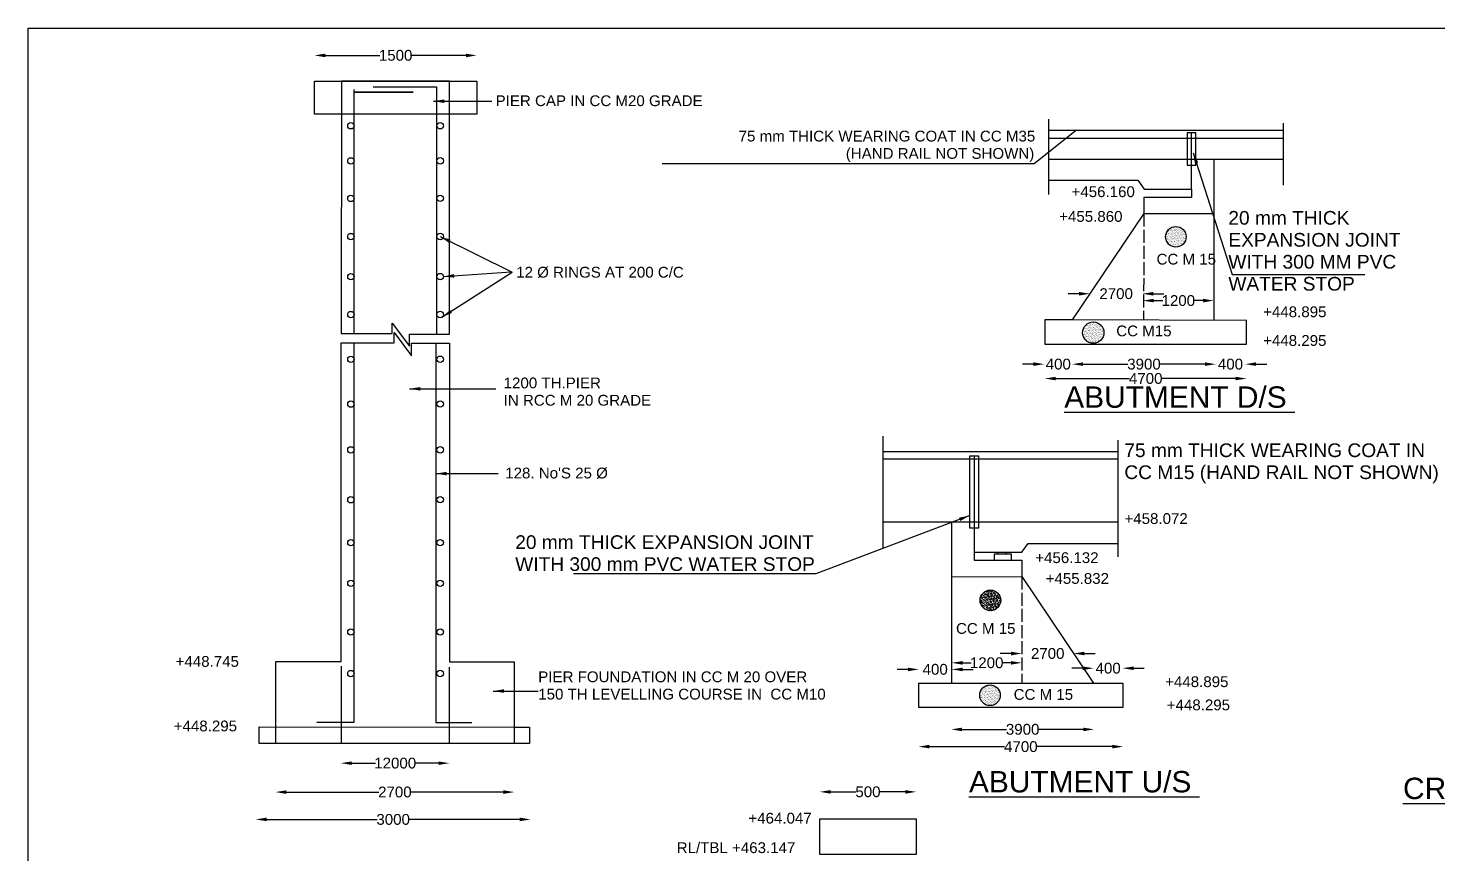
# Model space of a CAD drawing. Header units: millimetres. Extents: x 5124 to 3456618, y 2311 to 10651338.
# Drawn here: x 3430285 to 3443343, y 10643686 to 10651338 of the extents above; entities that cross this region are included whole.
import ezdxf

# ---------------------------------------------------------------- set-up
doc = ezdxf.new("R2010")
doc.units = ezdxf.units.MM
doc.header["$MEASUREMENT"] = 0
doc.linetypes.add('ACAD_ISO02W100', pattern=[15, 12, -3])
for name, color, linetype in [('DIMENSION', 7, 'Continuous'), ('DRAWING', 7, 'Continuous'), ('TEXT', 7, 'Continuous')]:
    doc.layers.add(name, color=color, linetype=linetype)
doc.styles.get("Standard").update_dxf_attribs({"font": 'arial.ttf', "height": 100})
doc.dimstyles.get("Standard").update_dxf_attribs({"dimtxt": 100, "dimasz": 100, "dimexe": 0.18, "dimexo": 0.0625, "dimgap": 0.09, "dimtad": 0, "dimdec": 0, "dimzin": 0, "dimdsep": 46, "dimtxsty": 'Standard', "dimcen": 0.09, "dimse1": 1, "dimse2": 1, "dimadec": 0, "dimazin": 0, "dimtfac": 1, "dimtdec": 0, "dimtofl": 0, "dimtmove": 0, "dimatfit": 3, "dimfxl": 0, "dimtolj": 1, "dimtzin": 0, "dimarcsym": 0})
pattern_1 = [(37.5, (0, 0), (-0.62993358, 19.26823769), [0, -15.2, 0, -17, 0, -16.25]), (7.5, (0, 0), (17.69776705, 28.22146065), [0, -8.2, 0, -13.7, 0, -5.25]), (327.5, (-12.3, 0), (31.141418618, 0.056590535), [0, -5, 0, -18, 0, -23.5]), (317.5, (-12.3, 0), (30.061266046, 8.77675565), [0, -2.5, 0, -11.8, 0, -13.5])]

# ---------------------------------------------------------------- blocks, each defined once
blk = doc.blocks.new('*D4')
at = {"layer": 'Defpoints', "color": 0, "transparency": 16777216}
for p in [(3432937, 10651086), (3432937, 10651057), (3434440, 10651057)]:
    blk.add_point(p, dxfattribs=at)
at = {"layer": 'DIMENSION', "color": 0, "lineweight": -2, "transparency": 16777216}
for p, q in [((3433037, 10651086), (3433544, 10651086)), ((3434340, 10651086), (3433833, 10651086))]:
    blk.add_line(p, q, dxfattribs=at)
at = {"layer": 'DIMENSION', "color": 0, "transparency": 16777216}
for points in [[(3433037, 10651102), (3433037, 10651069), (3432937, 10651086)], [(3434340, 10651102), (3434340, 10651069), (3434440, 10651086)]]:
    blk.add_solid(points, dxfattribs=at)
at = {"layer": 'DIMENSION', "color": 0, "transparency": 16777216, "insert": (3433689, 10651086), "char_height": 100, "attachment_point": 5}
blk.add_mtext('\\A1;1500', dxfattribs=at)
blk = doc.blocks.new('*D5')
at = {"layer": 'Defpoints', "color": 0, "transparency": 16777216}
for p in [(3433183, 10644707), (3434186, 10644707), (3434186, 10644526)]:
    blk.add_point(p, dxfattribs=at)
at = {"layer": 'DIMENSION', "color": 0, "lineweight": -2, "transparency": 16777216}
for p, q in [((3433283, 10644526), (3433501, 10644526)), ((3434086, 10644526), (3433868, 10644526))]:
    blk.add_line(p, q, dxfattribs=at)
at = {"layer": 'DIMENSION', "color": 0, "transparency": 16777216}
for points in [[(3433283, 10644542), (3433283, 10644509), (3433183, 10644526)], [(3434086, 10644542), (3434086, 10644509), (3434186, 10644526)]]:
    blk.add_solid(points, dxfattribs=at)
at = {"layer": 'DIMENSION', "color": 0, "transparency": 16777216, "insert": (3433685, 10644526), "char_height": 100, "attachment_point": 5}
blk.add_mtext('\\A1;12000', dxfattribs=at)
blk = doc.blocks.new('*D6')
at = {"layer": 'Defpoints', "color": 0, "transparency": 16777216}
for p in [(3432576, 10644258), (3432576, 10644247), (3434788, 10644247)]:
    blk.add_point(p, dxfattribs=at)
at = {"layer": 'DIMENSION', "color": 0, "lineweight": -2, "transparency": 16777216}
for p, q in [((3432676, 10644258), (3433532, 10644258)), ((3434688, 10644258), (3433832, 10644258))]:
    blk.add_line(p, q, dxfattribs=at)
at = {"layer": 'DIMENSION', "color": 0, "transparency": 16777216}
for points in [[(3432676, 10644274), (3432676, 10644241), (3432576, 10644258)], [(3434688, 10644274), (3434688, 10644241), (3434788, 10644258)]]:
    blk.add_solid(points, dxfattribs=at)
at = {"layer": 'DIMENSION', "color": 0, "transparency": 16777216, "insert": (3433682, 10644258), "char_height": 100, "attachment_point": 5}
blk.add_mtext('\\A1;2700', dxfattribs=at)
blk = doc.blocks.new('*D7')
at = {"layer": 'Defpoints', "color": 0, "transparency": 16777216}
for p in [(3432393, 10644004), (3432393, 10644001), (3434939, 10644001)]:
    blk.add_point(p, dxfattribs=at)
at = {"layer": 'DIMENSION', "color": 0, "lineweight": -2, "transparency": 16777216}
for p, q in [((3432493, 10644004), (3433517, 10644004)), ((3434839, 10644004), (3433815, 10644004))]:
    blk.add_line(p, q, dxfattribs=at)
at = {"layer": 'DIMENSION', "color": 0, "transparency": 16777216}
for points in [[(3432493, 10644021), (3432493, 10643988), (3432393, 10644004)], [(3434839, 10644021), (3434839, 10643988), (3434939, 10644004)]]:
    blk.add_solid(points, dxfattribs=at)
at = {"layer": 'DIMENSION', "color": 0, "transparency": 16777216, "insert": (3433666, 10644004), "char_height": 100, "attachment_point": 5}
blk.add_mtext('\\A1;3000', dxfattribs=at)
blk = doc.blocks.new('*D8')
at = {"layer": 'Defpoints', "color": 0, "transparency": 16777216}
for p in [(3440611, 10648807), (3441268, 10648813), (3441268, 10648807)]:
    blk.add_point(p, dxfattribs=at)
at = {"layer": 'DIMENSION', "color": 0, "lineweight": -2, "transparency": 16777216}
for p, q in [((3440711, 10648813), (3440795, 10648813)), ((3441168, 10648813), (3441084, 10648813))]:
    blk.add_line(p, q, dxfattribs=at)
at = {"layer": 'DIMENSION', "color": 0, "transparency": 16777216}
for points in [[(3440711, 10648830), (3440711, 10648797), (3440611, 10648813)], [(3441168, 10648830), (3441168, 10648797), (3441268, 10648813)]]:
    blk.add_solid(points, dxfattribs=at)
at = {"layer": 'DIMENSION', "color": 0, "transparency": 16777216, "insert": (3440939, 10648813), "char_height": 100, "attachment_point": 5}
blk.add_mtext('\\A1;1200', dxfattribs=at)
blk = doc.blocks.new('*D9')
at = {"layer": 'Defpoints', "color": 0, "transparency": 16777216}
for p in [(3440120, 10648877), (3440120, 10648874), (3440606, 10648874)]:
    blk.add_point(p, dxfattribs=at)
at = {"layer": 'DIMENSION', "color": 0, "lineweight": -2, "transparency": 16777216}
for p, q in [((3440020, 10648877), (3439920, 10648877)), ((3440706, 10648877), (3440806, 10648877))]:
    blk.add_line(p, q, dxfattribs=at)
at = {"layer": 'DIMENSION', "color": 0, "transparency": 16777216}
for points in [[(3440020, 10648893), (3440020, 10648860), (3440120, 10648877)], [(3440706, 10648893), (3440706, 10648860), (3440606, 10648877)]]:
    blk.add_solid(points, dxfattribs=at)
at = {"layer": 'DIMENSION', "color": 0, "transparency": 16777216, "insert": (3440363, 10648877), "char_height": 100, "attachment_point": 5}
blk.add_mtext('\\A1;2700', dxfattribs=at)
blk = doc.blocks.new('*D10')
at = {"layer": 'Defpoints', "color": 0, "transparency": 16777216}
for p in [(3439697, 10648214), (3439957, 10648224), (3439957, 10648214)]:
    blk.add_point(p, dxfattribs=at)
at = {"layer": 'DIMENSION', "color": 0, "lineweight": -2, "transparency": 16777216}
for p, q in [((3439597, 10648224), (3439497, 10648224)), ((3440057, 10648224), (3440157, 10648224))]:
    blk.add_line(p, q, dxfattribs=at)
at = {"layer": 'DIMENSION', "color": 0, "transparency": 16777216}
for points in [[(3439597, 10648241), (3439597, 10648208), (3439697, 10648224)], [(3440057, 10648241), (3440057, 10648208), (3439957, 10648224)]]:
    blk.add_solid(points, dxfattribs=at)
at = {"layer": 'DIMENSION', "color": 0, "transparency": 16777216, "insert": (3439827, 10648224), "char_height": 100, "attachment_point": 5}
blk.add_mtext('\\A1;400', dxfattribs=at)
blk = doc.blocks.new('*D11')
at = {"layer": 'Defpoints', "color": 0, "transparency": 16777216}
for p in [(3439957, 10648214), (3441285, 10648224), (3441285, 10648214)]:
    blk.add_point(p, dxfattribs=at)
at = {"layer": 'DIMENSION', "color": 0, "lineweight": -2, "transparency": 16777216}
for p, q in [((3440057, 10648224), (3440472, 10648224)), ((3441185, 10648224), (3440770, 10648224))]:
    blk.add_line(p, q, dxfattribs=at)
at = {"layer": 'DIMENSION', "color": 0, "transparency": 16777216}
for points in [[(3440057, 10648241), (3440057, 10648208), (3439957, 10648224)], [(3441185, 10648241), (3441185, 10648208), (3441285, 10648224)]]:
    blk.add_solid(points, dxfattribs=at)
at = {"layer": 'DIMENSION', "color": 0, "transparency": 16777216, "insert": (3440621, 10648224), "char_height": 100, "attachment_point": 5}
blk.add_mtext('\\A1;3900', dxfattribs=at)
blk = doc.blocks.new('*D12')
at = {"layer": 'Defpoints', "color": 0, "transparency": 16777216}
for p in [(3441285, 10648224), (3441559, 10648224), (3441559, 10648224)]:
    blk.add_point(p, dxfattribs=at)
at = {"layer": 'DIMENSION', "color": 0, "lineweight": -2, "transparency": 16777216}
for p, q in [((3441185, 10648224), (3441085, 10648224)), ((3441659, 10648224), (3441759, 10648224))]:
    blk.add_line(p, q, dxfattribs=at)
at = {"layer": 'DIMENSION', "color": 0, "transparency": 16777216}
for points in [[(3441185, 10648241), (3441185, 10648208), (3441285, 10648224)], [(3441659, 10648241), (3441659, 10648208), (3441559, 10648224)]]:
    blk.add_solid(points, dxfattribs=at)
at = {"layer": 'DIMENSION', "color": 0, "transparency": 16777216, "insert": (3441422, 10648224), "char_height": 100, "attachment_point": 5}
blk.add_mtext('\\A1;400', dxfattribs=at)
blk = doc.blocks.new('*D13')
at = {"layer": 'Defpoints', "color": 0, "transparency": 16777216}
for p in [(3438840, 10645395), (3438535, 10645268), (3438840, 10645268)]:
    blk.add_point(p, dxfattribs=at)
at = {"layer": 'DIMENSION', "color": 0, "lineweight": -2, "transparency": 16777216}
for p, q in [((3438435, 10645395), (3438335, 10645395)), ((3438940, 10645395), (3439040, 10645395))]:
    blk.add_line(p, q, dxfattribs=at)
at = {"layer": 'DIMENSION', "color": 0, "transparency": 16777216}
for points in [[(3438435, 10645411), (3438435, 10645378), (3438535, 10645395)], [(3438940, 10645411), (3438940, 10645378), (3438840, 10645395)]]:
    blk.add_solid(points, dxfattribs=at)
at = {"layer": 'DIMENSION', "color": 0, "transparency": 16777216, "insert": (3438687, 10645395), "char_height": 100, "attachment_point": 5}
blk.add_mtext('\\A1;400', dxfattribs=at)
blk = doc.blocks.new('*D14')
at = {"layer": 'Defpoints', "color": 0, "transparency": 16777216}
for p in [(3438840, 10645456), (3439489, 10645456), (3439489, 10645456)]:
    blk.add_point(p, dxfattribs=at)
at = {"layer": 'DIMENSION', "color": 0, "lineweight": -2, "transparency": 16777216}
for p, q in [((3438940, 10645456), (3439020, 10645456)), ((3439389, 10645456), (3439309, 10645456))]:
    blk.add_line(p, q, dxfattribs=at)
at = {"layer": 'DIMENSION', "color": 0, "transparency": 16777216}
for points in [[(3438940, 10645472), (3438940, 10645439), (3438840, 10645456)], [(3439389, 10645472), (3439389, 10645439), (3439489, 10645456)]]:
    blk.add_solid(points, dxfattribs=at)
at = {"layer": 'DIMENSION', "color": 0, "transparency": 16777216, "insert": (3439164, 10645456), "char_height": 100, "attachment_point": 5}
blk.add_mtext('\\A1;1200', dxfattribs=at)
blk = doc.blocks.new('*D15')
at = {"layer": 'Defpoints', "color": 0, "transparency": 16777216}
for p in [(3439489, 10645523), (3439969, 10645542), (3439969, 10645542)]:
    blk.add_point(p, dxfattribs=at)
at = {"layer": 'DIMENSION', "color": 0, "lineweight": -2, "transparency": 16777216}
for p, q in [((3439389, 10645542), (3439289, 10645542)), ((3440069, 10645542), (3440169, 10645542))]:
    blk.add_line(p, q, dxfattribs=at)
at = {"layer": 'DIMENSION', "color": 0, "transparency": 16777216}
for points in [[(3439389, 10645559), (3439389, 10645525), (3439489, 10645542)], [(3440069, 10645559), (3440069, 10645525), (3439969, 10645542)]]:
    blk.add_solid(points, dxfattribs=at)
at = {"layer": 'DIMENSION', "color": 0, "transparency": 16777216, "insert": (3439729, 10645542), "char_height": 100, "attachment_point": 5}
blk.add_mtext('\\A1;2700', dxfattribs=at)
blk = doc.blocks.new('*D16')
at = {"layer": 'Defpoints', "color": 0, "transparency": 16777216}
for p in [(3440424, 10645406), (3440154, 10645268), (3440424, 10645268)]:
    blk.add_point(p, dxfattribs=at)
at = {"layer": 'DIMENSION', "color": 0, "lineweight": -2, "transparency": 16777216}
for p, q in [((3440054, 10645406), (3439954, 10645406)), ((3440524, 10645406), (3440624, 10645406))]:
    blk.add_line(p, q, dxfattribs=at)
at = {"layer": 'DIMENSION', "color": 0, "transparency": 16777216}
for points in [[(3440054, 10645422), (3440054, 10645389), (3440154, 10645406)], [(3440524, 10645422), (3440524, 10645389), (3440424, 10645406)]]:
    blk.add_solid(points, dxfattribs=at)
at = {"layer": 'DIMENSION', "color": 0, "transparency": 16777216, "insert": (3440289, 10645406), "char_height": 100, "attachment_point": 5}
blk.add_mtext('\\A1;400', dxfattribs=at)
blk = doc.blocks.new('*D17')
at = {"layer": 'Defpoints', "color": 0, "transparency": 16777216}
for p in [(3438835, 10644847), (3438835, 10644839), (3440158, 10644847)]:
    blk.add_point(p, dxfattribs=at)
at = {"layer": 'DIMENSION', "color": 0, "lineweight": -2, "transparency": 16777216}
for p, q in [((3438935, 10644839), (3439348, 10644839)), ((3440058, 10644839), (3439646, 10644839))]:
    blk.add_line(p, q, dxfattribs=at)
at = {"layer": 'DIMENSION', "color": 0, "transparency": 16777216}
for points in [[(3438935, 10644855), (3438935, 10644822), (3438835, 10644839)], [(3440058, 10644855), (3440058, 10644822), (3440158, 10644839)]]:
    blk.add_solid(points, dxfattribs=at)
at = {"layer": 'DIMENSION', "color": 0, "transparency": 16777216, "insert": (3439497, 10644839), "char_height": 100, "attachment_point": 5}
blk.add_mtext('\\A1;3900', dxfattribs=at)
blk = doc.blocks.new('*D18')
at = {"layer": 'Defpoints', "color": 0, "transparency": 16777216}
for p in [(3438532, 10644679), (3438532, 10644679), (3440428, 10644679)]:
    blk.add_point(p, dxfattribs=at)
at = {"layer": 'DIMENSION', "color": 0, "lineweight": -2, "transparency": 16777216}
for p, q in [((3438632, 10644679), (3439329, 10644679)), ((3440328, 10644679), (3439631, 10644679))]:
    blk.add_line(p, q, dxfattribs=at)
at = {"layer": 'DIMENSION', "color": 0, "transparency": 16777216}
for points in [[(3438632, 10644696), (3438632, 10644663), (3438532, 10644679)], [(3440328, 10644696), (3440328, 10644663), (3440428, 10644679)]]:
    blk.add_solid(points, dxfattribs=at)
at = {"layer": 'DIMENSION', "color": 0, "transparency": 16777216, "insert": (3439480, 10644679), "char_height": 100, "attachment_point": 5}
blk.add_mtext('\\A1;4700', dxfattribs=at)
blk = doc.blocks.new('*D19')
at = {"layer": 'Defpoints', "color": 0, "transparency": 16777216}
for p in [(3438510, 10644260), (3437618, 10644010), (3438510, 10644010)]:
    blk.add_point(p, dxfattribs=at)
at = {"layer": 'DIMENSION', "color": 0, "lineweight": -2, "transparency": 16777216}
for p, q in [((3437718, 10644260), (3437953, 10644260)), ((3438410, 10644260), (3438174, 10644260))]:
    blk.add_line(p, q, dxfattribs=at)
at = {"layer": 'DIMENSION', "color": 0, "transparency": 16777216}
for points in [[(3437718, 10644276), (3437718, 10644243), (3437618, 10644260)], [(3438410, 10644276), (3438410, 10644243), (3438510, 10644260)]]:
    blk.add_solid(points, dxfattribs=at)
at = {"layer": 'DIMENSION', "color": 0, "transparency": 16777216, "insert": (3438064, 10644260), "char_height": 100, "attachment_point": 5}
blk.add_mtext('\\A1;500', dxfattribs=at)
blk = doc.blocks.new('*D62')
at = {"layer": 'Defpoints', "color": 0, "transparency": 16777216}
for p in [(3439703, 10648074), (3441570, 10648091), (3441570, 10648073)]:
    blk.add_point(p, dxfattribs=at)
at = {"layer": 'DIMENSION', "color": 0, "lineweight": -2, "transparency": 16777216}
for p, q in [((3439803, 10648091), (3440486, 10648091)), ((3441470, 10648091), (3440788, 10648091))]:
    blk.add_line(p, q, dxfattribs=at)
at = {"layer": 'DIMENSION', "color": 0, "transparency": 16777216}
for points in [[(3439803, 10648107), (3439803, 10648074), (3439703, 10648091)], [(3441470, 10648107), (3441470, 10648074), (3441570, 10648091)]]:
    blk.add_solid(points, dxfattribs=at)
at = {"layer": 'DIMENSION', "color": 0, "transparency": 16777216, "insert": (3440637, 10648091), "char_height": 100, "attachment_point": 5}
blk.add_mtext('\\A1;4700', dxfattribs=at)

msp = doc.modelspace()

# ---------------------------------------------------------------- hatches: boundary and pattern name
at = {"layer": 'DRAWING'}
h = msp.add_hatch(dxfattribs=at)
h.set_pattern_fill('AR-SAND', color=256, scale=10, style=0)
h.set_pattern_definition(pattern_1)
edge = h.paths.add_edge_path()
edge.add_arc((3440916.4, 10649404.5), 95.4, 0, 360)
h = msp.add_hatch(dxfattribs=at)
h.set_pattern_fill('AR-SAND', color=256, scale=10, style=0)
h.set_pattern_definition(pattern_1)
edge = h.paths.add_edge_path()
edge.add_arc((3440150.8, 10648516.9), 98.8, 0, 360)
h = msp.add_hatch(dxfattribs=at)
h.set_pattern_fill('AR-SAND', color=256, scale=10, style=0)
h.set_pattern_definition([(37.5, (-1718.085, -3368.976), (-0.62993358, 19.26823769), [0, -15.2, 0, -17, 0, -16.25]), (7.5, (-1718.085, -3368.976), (17.69776705, 28.22146065), [0, -8.2, 0, -13.7, 0, -5.25]), (327.5, (-1730.385, -3368.976), (31.141418618, 0.056590535), [0, -5, 0, -18, 0, -23.5]), (317.5, (-1730.385, -3368.976), (30.061266046, 8.77675565), [0, -2.5, 0, -11.8, 0, -13.5])])
edge = h.paths.add_edge_path()
edge.add_arc((3439198.3, 10646035.5), 95.4, 0, 360)
h = msp.add_hatch(dxfattribs=at)
h.set_pattern_fill('AR-SAND', color=256, scale=10, style=0)
h.set_pattern_definition([(37.5, (-1721.813, -4249.174), (-0.62993358, 19.26823769), [0, -15.2, 0, -17, 0, -16.25]), (7.5, (-1721.813, -4249.174), (17.69776705, 28.22146065), [0, -8.2, 0, -13.7, 0, -5.25]), (327.5, (-1734.113, -4249.174), (31.141418618, 0.056590535), [0, -5, 0, -18, 0, -23.5]), (317.5, (-1734.113, -4249.174), (30.061266046, 8.77675565), [0, -2.5, 0, -11.8, 0, -13.5])])
edge = h.paths.add_edge_path()
edge.add_arc((3439194.6, 10645155.3), 95.4, 0, 360)

# ---------------------------------------------------------------- linework, layer by layer
for points in [[(3456617.7, 10630171.7), (3430285.3, 10630171.7), (3430285.3, 10651338.3), (3456617.7, 10651338.3)], [(3432937.1, 10650847.8), (3434440.1, 10650847.8), (3434440.1, 10650542.2), (3432937.1, 10650542.2)], [(3439006.7, 10647373.8), (3439087.5, 10647373.8), (3439087.5, 10646704.1), (3439006.7, 10646704.1)], [(3439232.9, 10646406.1), (3439392.5, 10646406.1), (3439392.5, 10646464.1), (3439232.9, 10646464.1)], [(3437618, 10644009.9), (3438509.6, 10644009.9), (3438509.6, 10643679.9), (3437618, 10643679.9)]]:
    msp.add_lwpolyline(points, close=True, dxfattribs=at)
for points in [[(3433184.5, 10648509.8), (3433656.8, 10648509.8), (3433656.8, 10648602.8), (3433818.4, 10648391.4), (3433818.4, 10648503), (3434188.8, 10648503), (3434188.8, 10650847.8), (3433189, 10650847.8), (3433184.5, 10648509.8)], [(3433851.5, 10650745.8), (3433306.2, 10650745.8), (3433306.2, 10650771.1)], [(3433306.2, 10648509.8), (3433306.2, 10650745.8), (3433851.5, 10650745.8)], [(3433482.2, 10650793.1), (3434068.3, 10650793.1), (3434068.3, 10648503)], [(3439737.5, 10650493.7), (3439737.5, 10649796.6)], [(3441911.3, 10650457.7), (3441911.3, 10649882)], [(3439994.3, 10650392.4), (3439602.7, 10650081.4), (3436159.2, 10650081.1)], [(3439737.5, 10650392.4), (3441911.3, 10650392.4)], [(3439737.5, 10649929.1), (3440563.3, 10649929.1), (3440621.8, 10649845.4), (3441061.6, 10649845.4), (3441061.6, 10650369.8), (3441021.4, 10650369.8), (3441021.4, 10650070.1), (3441101.2, 10650070.1), (3441101.2, 10650369.8), (3441061.6, 10650369.8)], [(3439737.5, 10650318.6), (3441911.3, 10650318.6)], [(3441911.3, 10650122.4), (3439737.5, 10650122.4)], [(3441269.5, 10648630.9), (3441269.5, 10650122.4)], [(3441061.6, 10649845.4), (3441061.6, 10649770.1), (3440620.5, 10649770.1), (3440620.5, 10649619.9), (3439956, 10648636.5), (3439703.2, 10648636.5), (3439703.2, 10648408.9), (3441570.7, 10648408.9), (3441570.7, 10648629.6), (3439956, 10648636.5)], [(3440620.5, 10649619.9), (3441269.5, 10649619.9)], [(3433183.1, 10648422), (3433674.9, 10648422), (3433674.9, 10648516.3), (3433836.9, 10648302.7), (3433836.9, 10648417.3), (3434187.6, 10648417.3), (3434187.6, 10645466.3), (3434787.1, 10645466.3), (3434787.1, 10644858.1), (3434928.4, 10644858.1), (3434928.4, 10644706.9), (3432425.2, 10644706.9), (3432425.2, 10644863.5), (3434787.1, 10644858.1)], [(3432578.1, 10644706.9), (3432578.1, 10645468.8), (3433184.3, 10645468.8), (3433184.3, 10648422)], [(3432958.9, 10644906.5), (3433304.4, 10644906.5), (3433304.4, 10648422)], [(3434062.1, 10648417.3), (3434062.1, 10644902.2), (3434393.8, 10644902.2)], [(3438200.3, 10647557.3), (3438200.3, 10646517.2)], [(3438200.3, 10647416), (3440377.3, 10647416)], [(3440377.3, 10647519.5), (3440377.3, 10646437.9)], [(3440377.3, 10647343.7), (3438200.3, 10647343.7)], [(3439047.1, 10647373.8), (3439047.1, 10646406.1), (3439489.1, 10646406.1), (3439489.1, 10646255.2), (3440154.1, 10645267.5), (3440423.5, 10645267.5), (3440423.5, 10645042.6), (3438534.6, 10645042.6), (3438534.6, 10645268.3), (3440154.1, 10645267.5)], [(3438200.3, 10646761.6), (3440377.3, 10646761.6)], [(3438839.6, 10646255.2), (3438839.6, 10646761.6)], [(3439047.1, 10646481.9), (3439489.1, 10646481.9), (3439549.4, 10646562.8), (3440377.3, 10646562.8)], [(3439268.1, 10646464.1), (3439268.1, 10646481.9)], [(3439345.9, 10646464.1), (3439345.9, 10646481.9)], [(3438839.6, 10645268.2), (3438839.6, 10646254.2), (3439489.1, 10646255.2)], [(3433182.9, 10645423.8), (3433182.9, 10644706.9)], [(3434186.2, 10645416.7), (3434186.2, 10644706.9)], [(3434787.1, 10644858.1), (3434787.1, 10644706.9)]]:
    msp.add_lwpolyline(points, dxfattribs=at)
at = {"layer": 'DRAWING', "linetype": 'ACAD_ISO02W100', "ltscale": 10}
for points in [[(3440620.5, 10649619.9), (3440616.3, 10648633.7)], [(3439489.1, 10646255.2), (3439488.6, 10645267.9)]]:
    msp.add_lwpolyline(points, dxfattribs=at)
at = {"layer": 'DRAWING'}
for centre, radius in [((3433274.6, 10650433.8), 29.8), ((3434101.2, 10650434.3), 29.8), ((3433274.6, 10650107.9), 29.8), ((3434101.2, 10650108.3), 29.8), ((3433274.6, 10649760.6), 29.8), ((3434101.2, 10649761), 29.8), ((3440916.4, 10649404.5), 95.4), ((3433274.6, 10649406.6), 29.8), ((3434101.2, 10649407.1), 29.8), ((3433274.6, 10649035.2), 29.8), ((3434101.2, 10649035.6), 29.8), ((3433274.6, 10648683.6), 29.8), ((3434101.2, 10648684), 29.8), ((3440150.8, 10648516.9), 98.8), ((3433274.6, 10648268.8), 29.8), ((3434101.2, 10648269.3), 29.8), ((3433274.6, 10647854.4), 29.8), ((3434101.2, 10647854.8), 29.8), ((3433274.6, 10647429.6), 29.8), ((3434101.2, 10647430), 29.8), ((3433274.6, 10646967.7), 29.8), ((3434101.2, 10646968.1), 29.8), ((3433274.6, 10646569.3), 29.8), ((3434101.2, 10646569.8), 29.8), ((3433274.6, 10646192.4), 29.8), ((3434101.2, 10646192.9), 29.8), ((3439198.3, 10646035.5), 95.4), ((3433274.6, 10645741.4), 29.8), ((3434101.2, 10645741.8), 29.8), ((3433274.6, 10645356.1), 29.8), ((3434101.2, 10645356.5), 29.8), ((3439194.6, 10645155.3), 95.4)]:
    msp.add_circle(centre, radius, dxfattribs=at)

# ---------------------------------------------------------------- texts
at = {"layer": 'TEXT'}
for s, height, p in [('PIER CAP IN CC M20 GRADE ', 100, (3434615.1, 10650615.8)), ('75 mm THICK WEARING COAT IN CC M35 ', 100, (3436866.4, 10650287.9)), ('(HAND RAIL NOT SHOWN)', 100, (3437858.6, 10650127.3)), ('+456.160', 100, (3439949.9, 10649772.5)), ('+455.860', 100, (3439835.3, 10649543.5)), ('20 mm THICK ', 126.804, (3441402.4, 10649517)), ('EXPANSION JOINT ', 126.804, (3441402.4, 10649313.3)), ('CC M 15', 100, (3440737.5, 10649147.3)), ('WITH 300 MM PVC ', 126.804, (3441402.4, 10649109.6)), ('12 Ø RINGS AT 200 C/C', 100, (3434805.7, 10649026.4)), ('WATER STOP ', 126.804, (3441402.4, 10648905.9)), ('+448.895', 100, (3441724.6, 10648659.6)), ('CC M15', 100, (3440364.2, 10648482.3)), ('+448.295', 100, (3441724.6, 10648393.6)), ('1200 TH.PIER ', 100, (3434689.7, 10648000.1)), ('IN RCC M 20 GRADE', 100, (3434689.7, 10647839.5)), ('%%UABUTMENT D/S ', 198.09, (3439882.6, 10647820)), ('75 mm THICK WEARING COAT IN ', 126.804, (3440439, 10647362.9)), ('CC M15 (HAND RAIL NOT SHOWN)', 126.804, (3440439, 10647159.2)), ("128. No'S 25 Ø", 100, (3434704.2, 10647165)), ('+458.072', 100, (3440440, 10646742.9)), ('20 mm THICK EXPANSION JOINT ', 126.804, (3434796.9, 10646511.2)), ('WITH 300 mm PVC WATER STOP ', 126.804, (3434796.9, 10646307.5)), ('+456.132', 100, (3439613.8, 10646380.5)), ('+455.832', 100, (3439710.2, 10646187.8)), ('CC M 15 ', 100, (3438879.6, 10645724.5)), ('+448.745', 100, (3431651, 10645418.9)), ('PIER FOUNDATION IN CC M 20 OVER ', 100, (3435010, 10645276.4)), ('+448.895', 100, (3440816.9, 10645230.8)), ('150 TH LEVELLING COURSE IN  CC M10', 100, (3435010, 10645115.8)), ('CC M 15 ', 100, (3439413.6, 10645112.7)), ('+448.295', 100, (3440831.7, 10645015.9)), ('+448.295', 100, (3431633.6, 10644820.6)), ('%%UABUTMENT U/S ', 198.09, (3438999.8, 10644254.9)), ('%%UCROSS SECTION OF PIER ', 198.496, (3443020.1, 10644192.8)), ('+464.047', 100, (3436956.5, 10643966.1)), ('RL/TBL +463.147', 100, (3436292.6, 10643692.6))]:
    msp.add_text(s, height=height, dxfattribs=at).set_placement(p)

# ---------------------------------------------------------------- dimensions: what is measured, and where the dimension line sits
at = {"layer": 'DIMENSION'}
for base, p1, p2, text, picture, middle in [((3432937.1, 10651085.6), (3434440.1, 10651057.5), (3432937.1, 10651057.5), '1500', '*D4', (3433688.6, 10651085.6)), ((3440120.1, 10648876.6), (3440606.2, 10648873.8), (3440120.1, 10648873.8), '2700', '*D9', (3440363.1, 10648876.6)), ((3441268, 10648813.5), (3440610.7, 10648806.5), (3441268, 10648806.5), '1200', '*D8', (3440939.3, 10648813.5)), ((3439956.6, 10648224.4), (3439697.3, 10648213.7), (3439956.6, 10648213.7), '400', '*D10', (3439827, 10648224.4)), ((3441284.8, 10648224.4), (3439956.6, 10648213.7), (3441284.8, 10648213.7), '3900', '*D11', (3440620.7, 10648224.4)), ((3441559.2, 10648224.4), (3441284.8, 10648224.4), (3441559.2, 10648224.4), '400', '*D12', (3441422, 10648224.4)), ((3441570.1, 10648090.6), (3439703.4, 10648074.5), (3441570.1, 10648073.2), '4700', '*D62', (3440636.8, 10648090.6)), ((3439969.2, 10645542.1), (3439488.7, 10645523.3), (3439969.2, 10645542.1), '2700', '*D15', (3439729, 10645542.1)), ((3438839.6, 10645394.6), (3438534.6, 10645268.3), (3438839.6, 10645268.2), '400', '*D13', (3438687.1, 10645394.6)), ((3439488.7, 10645455.8), (3438839.6, 10645456.1), (3439488.7, 10645455.8), '1200', '*D14', (3439164.1, 10645455.8)), ((3440423.5, 10645405.7), (3440154.1, 10645267.5), (3440423.5, 10645267.5), '400', '*D16', (3440288.8, 10645405.7)), ((3438835, 10644838.6), (3440158.5, 10644847.4), (3438835, 10644847.4), '3900', '*D17', (3439496.7, 10644838.6)), ((3434186.2, 10644525.6), (3433182.9, 10644706.9), (3434186.2, 10644706.9), '12000', '*D5', (3433684.5, 10644525.6)), ((3438531.8, 10644679.4), (3440428.5, 10644679.4), (3438531.8, 10644679.4), '4700', '*D18', (3439480.1, 10644679.4)), ((3432575.7, 10644257.8), (3434788.4, 10644247.1), (3432575.7, 10644247.1), '2700', '*D6', (3433682.1, 10644257.8)), ((3438509.6, 10644259.7), (3437618, 10644009.9), (3438509.6, 10644009.9), '500', '*D19', (3438063.8, 10644259.7)), ((3432393.4, 10644004.2), (3434938.6, 10644000.6), (3432393.4, 10644000.6), '3000', '*D7', (3433666, 10644004.2))]:
    dim = msp.add_linear_dim(base=base, p1=p1, p2=p2, text=text, dimstyle='Standard', dxfattribs=at)
    dim.commit()
    dim.dimension.update_dxf_attribs({"geometry": picture, "text_midpoint": middle})

# ---------------------------------------------------------------- leaders
for points in [[(3434039.3, 10650661.4), (3434580.6, 10650661.4)], [(3441077.7, 10650184), (3441437.1, 10649056.7), (3442665.1, 10649056.7)], [(3434101.2, 10649407.1), (3434769.4, 10649075.3)], [(3434117.6, 10648659.1), (3434769.4, 10649075.3)], [(3434131, 10649035.6), (3434758, 10649080.9)], [(3433816.8, 10647995.5), (3434618.2, 10647995.5)], [(3434062.1, 10647209.5), (3434638.4, 10647209.5)], [(3439006.7, 10646820.8), (3437582.4, 10646280.2), (3435335.9, 10646280.2)], [(3434592.7, 10645194), (3435010, 10645194)]]:
    msp.add_leader(points, dimstyle='Standard', override={"dimgap": 0.09, "dimtad": 0}, dxfattribs=at)

doc.saveas('drawing.dxf')
